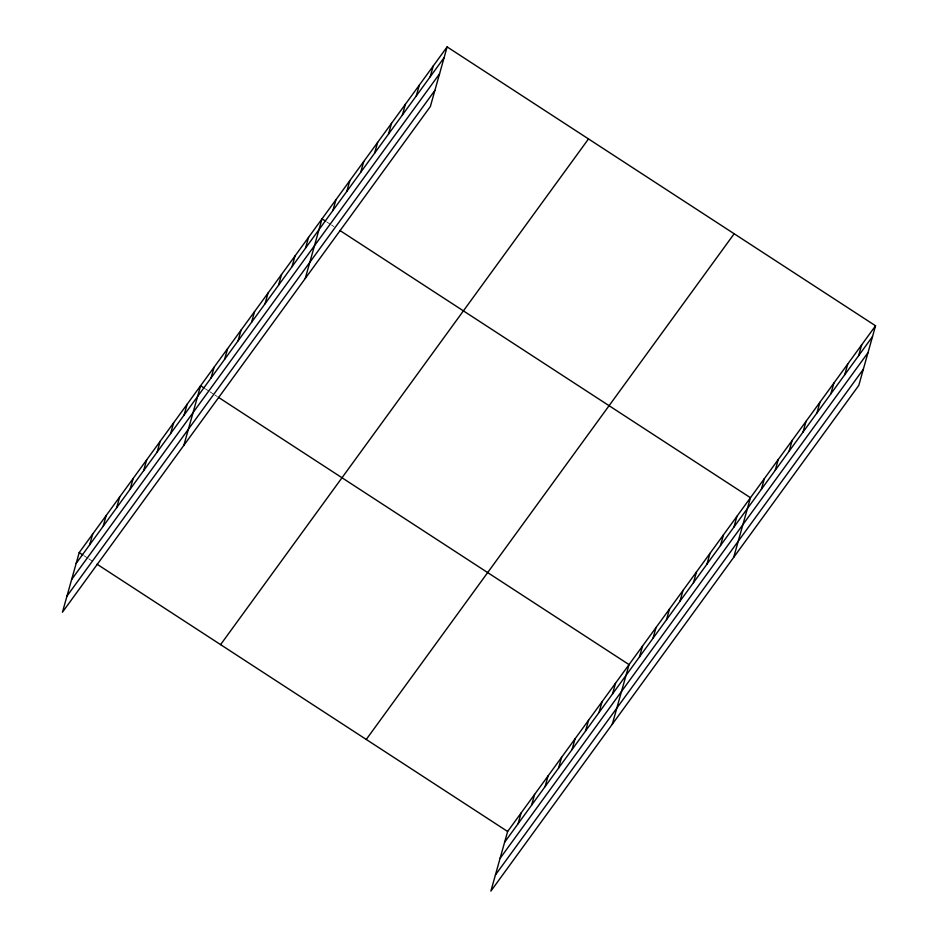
<?xml version="1.0" encoding="UTF-8"?>
<svg xmlns="http://www.w3.org/2000/svg" width="938" height="938" viewBox="0 0 938 938"><rect width="100%" height="100%" fill="white"/><g stroke="black" fill="none" stroke-linecap="round" stroke-linejoin="round"><path stroke-width="0.7" stroke-dasharray="4.69 3.52" d="M326.787 221.931L330.34 224.252M331.536 225.026L333.905 226.574M205.363 388.813L208.928 391.134M210.124 391.908L213.688 394.23M214.872 395.004L217.253 396.551M83.951 555.695L87.515 558.016M88.711 558.79L93.46 561.885"/><path stroke-width="1.41" d="M447.121 46.9L79.202 552.599L62.447 612.209L430.366 106.51L447.121 46.9L875.553 325.791L858.798 385.401L490.879 891.1L507.634 831.49L875.553 325.791M89.661 544.849L92.698 534.062M103.157 526.3L106.182 515.513M116.64 507.763L119.677 496.976M130.136 489.214L133.161 478.427M143.62 470.677L146.656 459.89M157.115 452.128L160.14 441.341M170.599 433.591L173.636 422.804M184.094 415.042L187.131 404.266M183.86 445.327L200.615 385.717L204.179 388.039M211.073 377.967L214.11 367.18M224.569 359.418L227.594 348.631M238.053 340.881L241.089 330.094M251.548 322.332L254.573 311.545M265.032 303.795L268.069 293.008M278.527 285.246L281.552 274.471M292.011 266.709L295.048 255.922M305.507 248.171L308.543 237.384M305.272 278.445L322.027 218.835L325.592 221.157M332.896 210.522L335.933 199.735M346.79 191.411L349.827 180.635M360.696 172.311L363.721 161.524M374.59 153.211L377.627 142.424M388.496 134.099L391.521 123.312M402.39 114.999L405.427 104.212M416.296 95.899L419.321 85.112M430.19 76.787L433.227 66M518.093 823.74L521.129 812.953M531.588 805.191L534.613 794.404M545.072 786.654L548.109 775.867M558.567 768.105L561.592 757.318M572.051 749.568L575.088 738.781M585.547 731.019L588.572 720.243M599.03 712.481L602.067 701.694M612.526 693.944L615.551 683.157M612.291 724.218L629.046 664.608L218.437 397.325M639.505 656.858L642.542 646.071M653 638.309L656.025 627.522M666.484 619.772L669.521 608.985M679.98 601.223L683.005 590.436M693.463 582.686L696.5 571.899M706.959 564.148L709.984 553.361M720.443 545.599L723.479 534.812M733.938 527.062L736.975 516.275M733.704 557.336L750.459 497.726L339.849 230.443M761.328 489.413L764.364 478.626M775.222 470.313L778.259 459.526M789.128 451.201L792.153 440.414M803.022 432.101L806.059 421.314M816.928 412.99L819.953 402.214M830.822 393.89L833.859 383.103M844.728 374.79L847.753 364.003M858.622 355.678L861.659 344.891M76.166 563.386L444.084 57.687M71.64 579.496L439.559 73.797M66.973 596.099L434.892 90.4M220.582 644.629L588.501 138.93M366.254 739.461L734.173 233.761M504.597 842.277L872.516 336.578M500.071 858.387L867.99 352.688M495.405 874.99L863.323 369.291M79.202 552.599L82.767 554.921M97.024 564.195L507.634 831.49"/></g></svg>
